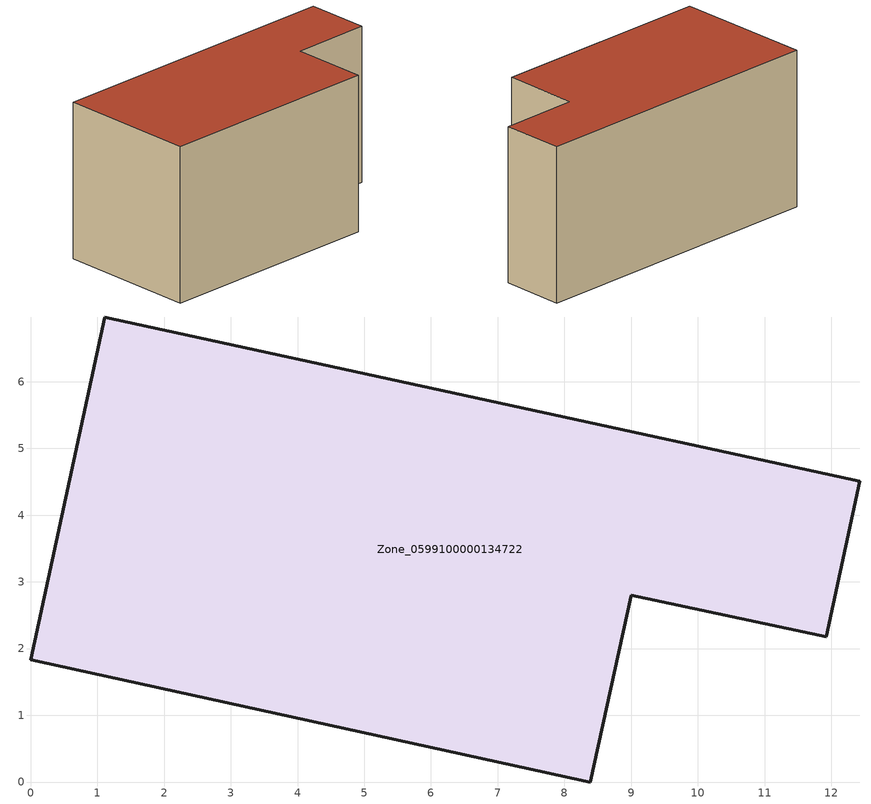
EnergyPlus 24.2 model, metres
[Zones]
Zone_0599100000134722
 floor ground (C_G): 0,1.83 1.11,6.97 12.43,4.51 11.93,2.18 9,2.8 8.39,0 z0
 wall outside (C_F): 1.11,6.97 0,1.83 8.39,0 9,2.8 11.93,2.18 12.43,4.51 1.11,6.97 z0:5.89
 roof outside (C_R): 12.43,4.51 1.11,6.97 0,1.83 8.39,0 9,2.8 11.93,2.18 z5.89
[BUILDING]
Pand.0599100000134722: North Axis=0; Terrain=City; Loads Convergence Tolerance Value=0.04; Temperature Convergence Tolerance Value=0.4; Solar Distribution=FullExterior; Maximum Number of Warmup Days=25; Minimum Number of Warmup Days=1
[Site:Location]
Rotterdam.The.Hague.AP_ZH_NLD Design_Conditions: Latitude=51.96; Longitude=4.45; Time Zone=1; Elevation=-4.5
[SITE:GROUNDTEMPERATURE:BUILDINGSURFACE]
18, 18, 18, 18, 18, 18, 18, 18, 18, 18, 18, 18
[MATERIAL] Thermal Absorptance=0.9; Solar Absorptance=0.7; Visible Absorptance=0.7
Name | Roughness | Thickness | Conductivity | Density | Specific Heat
G.TC.1975-1991 | MediumSmooth | 0.15 | 0.288461 | 540 | 1210
F.TC.1975-1991 | Rough | 0.3 | 0.230769 | 1920 | 840
R.TC.1975-1991 | MediumRough | 0.2 | 0.153846 | 1500 | 1000
[CONSTRUCTION]
C_G: G.TC.1975-1991
C_F: F.TC.1975-1991
C_R: R.TC.1975-1991
[ZONE]
Zone_0599100000134722: Type=1; Multiplier=1; Ceiling Height=Autocalculate; Volume=Autocalculate; Floor Area=autocalculate; Part of Total Floor Area=Yes
[ZONEINFILTRATION:DESIGNFLOWRATE]
Infil_Zone_0599100000134722: Zone or ZoneList or Space or SpaceList=Zone_0599100000134722; Schedule=AlwaysOn; Design Flow Rate Calculation Method=Flow/Area; Flow Rate per Floor Area=0.003; Constant Term Coefficient=1; Temperature Term Coefficient=0; Velocity Term Coefficient=0; Velocity Squared Term Coefficient=0
[HVACTEMPLATE:ZONE:IDEALLOADSAIRSYSTEM]
Zone_0599100000134722: Maximum Heating Supply Air Temperature=50; Minimum Cooling Supply Air Temperature=13; Maximum Heating Supply Air Humidity Ratio=0.0156; Minimum Cooling Supply Air Humidity Ratio=0.0077; Heating Limit=NoLimit; Cooling Limit=NoLimit; Dehumidification Control Type=ConstantSensibleHeatRatio; Cooling Sensible Heat Ratio=0.7; Dehumidification Setpoint=60; Humidification Control Type=None; Humidification Setpoint=30; Outdoor Air Method=None; Outdoor Air Flow Rate per Person=0.00944; Outdoor Air Flow Rate per Zone Floor Area=0; Outdoor Air Flow Rate per Zone=0; Demand Controlled Ventilation Type=None; Outdoor Air Economizer Type=NoEconomizer; Heat Recovery Type=None; Sensible Heat Recovery Effectiveness=0.7; Latent Heat Recovery Effectiveness=0.65
[ZONECONTROL:THERMOSTAT]
ThermostatControl_Zone_0599100000134722: Zone or ZoneList=Zone_0599100000134722; Control Type Schedule=DualSetpointControlType; Control 1=Thermostat_Zone_0599100000134722; Temperature Difference Between Cutout And Setpoint=0
[THERMOSTATSETPOINT:DUALSETPOINT]
Thermostat_Zone_0599100000134722: Heating Setpoint Temperature Schedule=HeatingSetpoint_Zone_0599100000134722; Cooling Setpoint Temperature Schedule=CoolingSetpoint_Zone_0599100000134722
[SCHEDULE:COMPACT]
HeatingSetpoint_Zone_0599100000134722: Through: 12/31, For: AllDays, Until: 24:00, 21
CoolingSetpoint_Zone_0599100000134722: Through: 12/31, For: AllDays, Until: 24:00, 24
DualSetpointControlType: Through: 12/31, For: AllDays, Until: 24:00, 4
AlwaysOn: Through: 12/31, For: AllDays, Until: 24:00, 1
